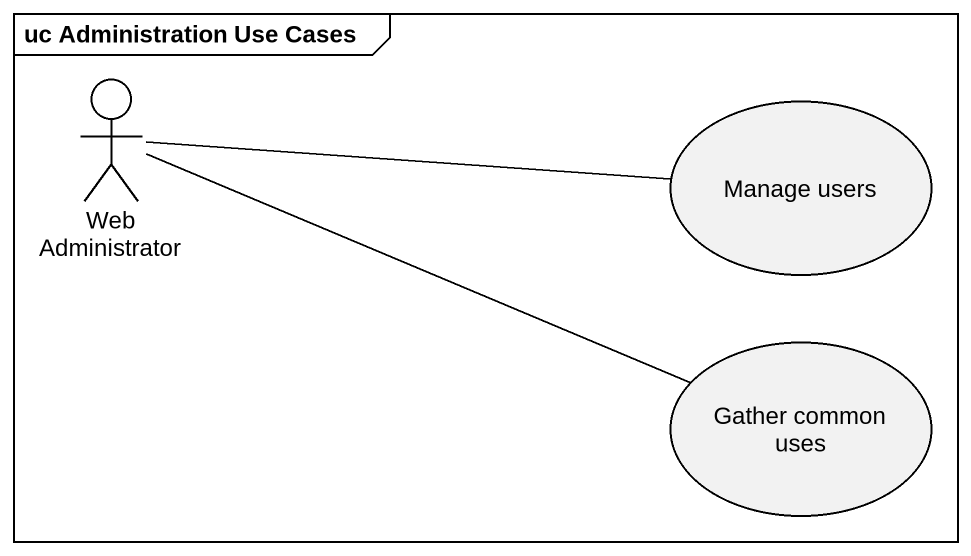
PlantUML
@startuml
mainframe uc Administration Use Cases
actor "Web Administrator" as Web_Administrator
usecase "Manage users" as Manage_users
usecase "Gather common uses" as Gather_common_uses
Web_Administrator -right- Manage_users
Web_Administrator -right- Gather_common_uses
@enduml
